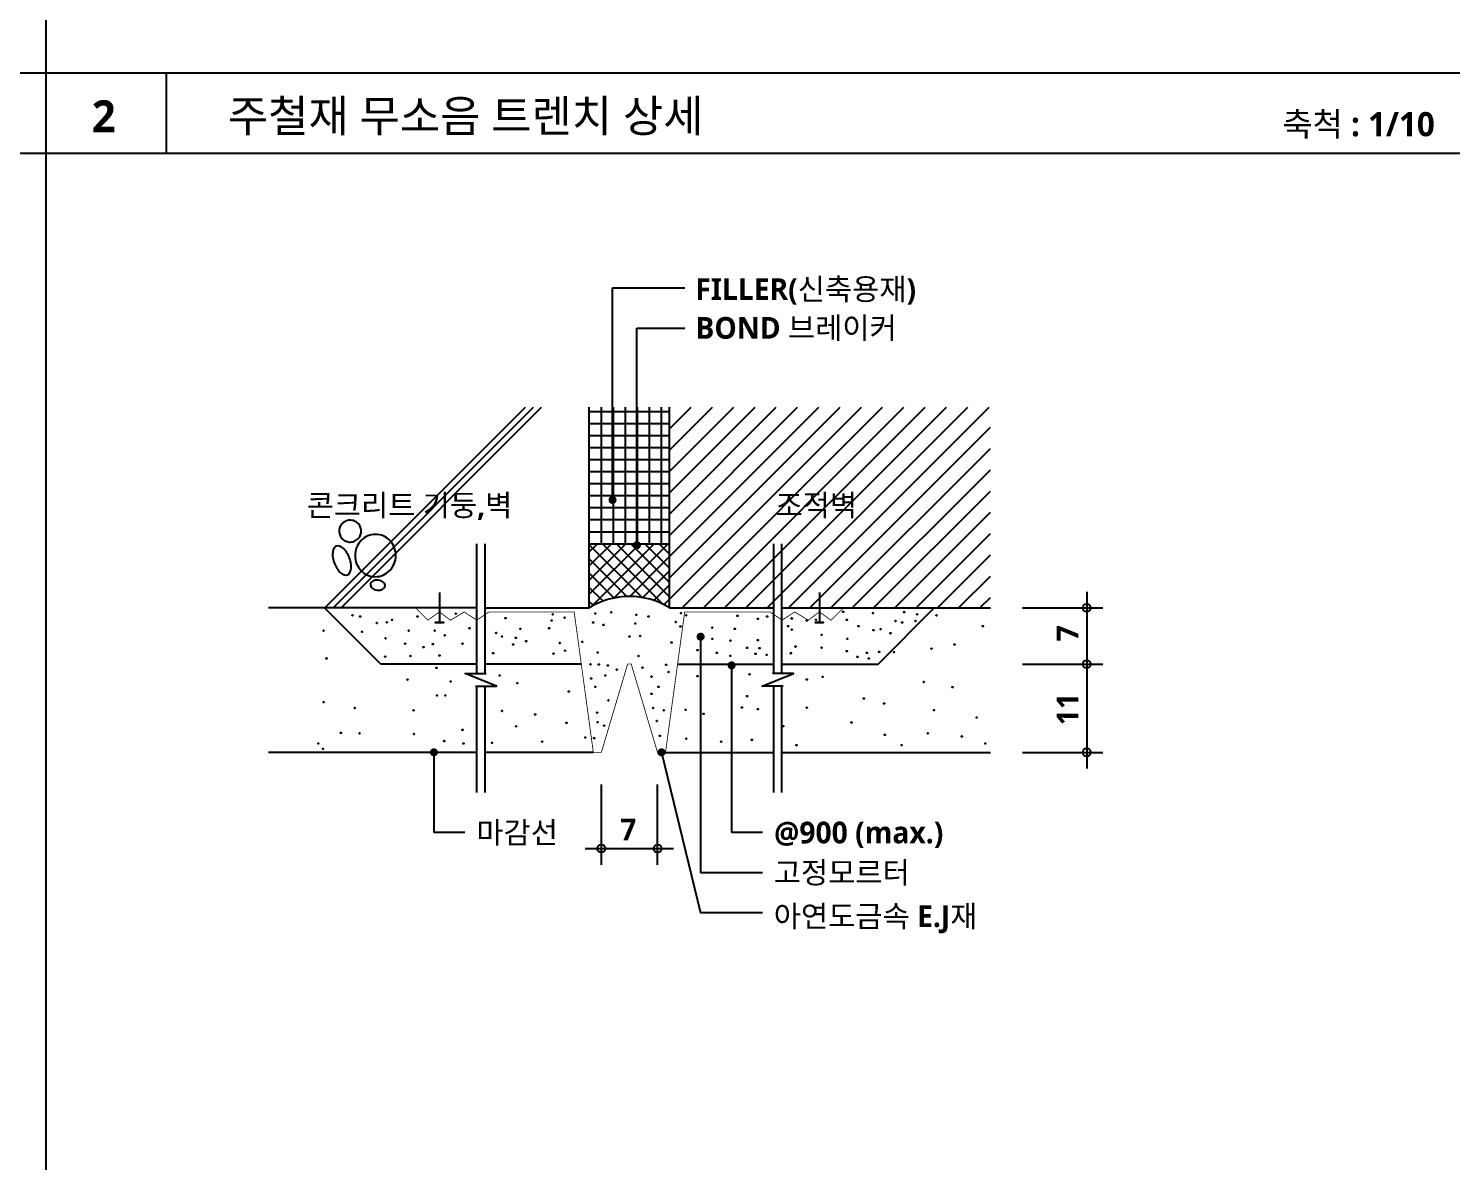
# Model space of a CAD drawing. Header units: millimetres. Extents: x 200 to 163856, y 0 to 163394.
# Drawn here: x 10352 to 12126, y 1613 to 3025 of the extents above; entities that cross this region are included whole.
import ezdxf
from ezdxf.enums import TextEntityAlignment as Align

# ---------------------------------------------------------------- set-up
doc = ezdxf.new("R2010")
doc.units = ezdxf.units.MM
doc.header["$LTSCALE"] = 10
for name, color, linetype in [('A-ANNO-GRA1', 7, 'Continuous'), ('A-ANNO-TEXT1', 7, 'Continuous'), ('COL', 2, 'Continuous'), ('DIME', 7, 'Continuous'), ('FIN', 6, 'Continuous'), ('HAT', 5, 'Continuous'), ('SEC2', 2, 'Continuous'), ('WALL', 3, 'Continuous')]:
    doc.layers.add(name, color=color, linetype=linetype)
doc.styles.add('2020음성 1차', font='')
doc.styles.get('2020음성 1차').set_extended_font_data('NanumGothic', bold=True)

# ---------------------------------------------------------------- blocks, each defined once
blk = doc.blocks.new('*X2045')
at = {"color": 0}
for p, q in [((80, 74.6966991411009), (86.30330085889912, 81.00000000000001)), ((80, 76.46446609406726), (84.53553390593275, 81.00000000000001)), ((80, 78.23223304703363), (82.76776695296638, 81.00000000000001)), ((80, 80), (81.00000000000001, 81.00000000000001)), ((86.57026638763014, 74.29652633230941), (80, 80.86679271993955)), ((80.1805511656591, 73.10948335379362), (88.07106781186549, 81.00000000000003)), ((89.17885887192679, 73.45570080097914), (81.63455967290591, 81.00000000000001)), ((83.06709238103977, 74.22825761620793), (89.83883476483187, 81.00000000000003)), ((90, 74.40232662587229), (83.40232662587228, 81.00000000000001)), ((90, 76.17009357883866), (85.17009357883865, 81.00000000000001)), ((90, 77.93786053180501), (86.93786053180501, 81.00000000000001)), ((90, 79.70562748477138), (88.70562748477137, 81.00000000000001)), ((84.67691302940425, 74.42211273756894), (80, 79.09902576697318)), ((85.03416601502376, 74.42756429722554), (90.00000000000001, 79.3933982822018)), ((83.09684696104597, 74.23441185296085), (80, 77.33125881400682)), ((86.65606251954328, 74.2816938487787), (90, 77.62563132923543)), ((81.72150326340805, 73.8419885976324), (80, 75.56349186104045)), ((88.06129053267263, 73.91915490894168), (90, 75.85786437626905)), ((80.50365753682404, 73.29206737125006), (80, 73.79572490807408)), ((89.30327870877277, 73.39337613207545), (90, 74.09009742330268))]:
    blk.add_line(p, q, dxfattribs=at)
blk = doc.blocks.new('*X2046')
at = {"color": 0}
for p, q in [((90.00000000000001, 74.0900974233027), (113.9099025766973, 98.00000000000001)), ((90.00000000000001, 76.74174785275225), (111.2582521472478, 98.00000000000001)), ((90.00000000000001, 79.3933982822018), (108.6066017177982, 98.00000000000001)), ((90.00000000000001, 82.04504871165135), (105.9549512883487, 98.00000000000001)), ((90.00000000000001, 84.69669914110091), (103.3033008588991, 98.00000000000001)), ((90.00000000000001, 87.34834957055045), (100.6516504294496, 98.00000000000001)), ((90, 90), (98.00000000000001, 98.00000000000001)), ((90, 92.65165042944956), (95.34834957055047, 98.00000000000001)), ((90, 95.3033008588991), (92.69669914110091, 98.00000000000001)), ((90, 97.95495128834867), (90.04504871165136, 98.00000000000001)), ((91.56155300614688, 73.00000000000001), (116.5615530061469, 98.00000000000001)), ((94.21320343559644, 73.00000000000001), (119.2132034355964, 98.00000000000001)), ((96.86485386504599, 73.00000000000001), (121.864853865046, 98.00000000000001)), ((99.51650429449555, 73.00000000000001), (124.5165042944955, 98.00000000000001)), ((102.1681547239451, 73.00000000000001), (127.1681547239451, 98.00000000000001)), ((104.8198051533947, 73.00000000000001), (129.8198051533947, 98.00000000000001)), ((107.4714555828442, 73.00000000000001), (129.9939032960381, 95.52244771319388)), ((110.1231060122937, 73.00000000000001), (129.9946208891226, 92.87151487682888)), ((112.7747564417433, 73.00000000000001), (129.9953384822072, 90.22058204046388)), ((115.4264068711929, 73.00000000000001), (129.9960560752917, 87.5696492040989)), ((118.0780573006424, 73), (129.9967736683763, 84.9187163677339)), ((120.729707730092, 73), (129.9974912614609, 82.2677835313689)), ((123.3813581595415, 73), (129.9982088545454, 79.6168506950039)), ((126.0330085889911, 73), (129.99892644763, 76.9659178586389)), ((128.6846590184406, 73), (129.9996440407145, 74.31498502227392))]:
    blk.add_line(p, q, dxfattribs=at)

msp = doc.modelspace()

# ---------------------------------------------------------------- linework, layer by layer
at = {"layer": 'A-ANNO-GRA1'}
for p, q in [((10373.74134905597, 5740), (10373.74134905597, 200)), ((8600, 2970), (15694.96539622388, 2970)), ((10523.74134905597, 2970.000000000001), (10523.74134905597, 2870)), ((8600, 2870), (15694.96539622388, 2870))]:
    msp.add_line(p, q, dxfattribs=at)
at = {"layer": 'COL'}
for p, q in [((11051.02210919747, 2303.22290849026), (11051.02210919747, 2553.222908490261)), ((10911.02210919747, 2303.22290849026), (10651.02210919747, 2303.22290849026)), ((10921.02210919747, 2303.22290849026), (11051.02210919747, 2303.22290849026))]:
    msp.add_line(p, q, dxfattribs=at)
at = {"layer": 'DIME'}
for p, q in [((11079.97921770836, 2701.985667632002), (11170.19506264319, 2701.985667632002)), ((11079.97921770836, 2437.782428645024), (11079.97921770836, 2701.985667632002)), ((11110.32633434008, 2381.388305006298), (11110.32633434008, 2651.985667632002)), ((11110.32633434008, 2651.985667632002), (11170.19506264319, 2651.985667632002)), ((10911.02210919747, 2221.632303552362), (10911.02210919747, 2383.222908490261)), ((10921.02210919747, 2221.632303552362), (10921.02210919747, 2383.222908490261)), ((11281.02210919747, 2221.632303552362), (11281.02210919747, 2383.222908490261)), ((11291.02210919747, 2221.632303552362), (11291.02210919747, 2383.222908490261)), ((11671.02210919747, 2323.222908490261), (11671.02210919747, 2103.22290849026)), ((11591.02210919747, 2303.22290849026), (11691.02210919747, 2303.22290849026)), ((11189.76436981907, 2267.370856043456), (11189.76436981907, 1973.22290849026)), ((11228.36349098188, 2231.612924592484), (11228.36349098188, 2023.22290849026)), ((11591.02210919747, 2233.22290849026), (11691.02210919747, 2233.22290849026)), ((10911.02210919747, 2073.22290849026), (10911.02210919747, 2205.791715467387)), ((10921.02210919747, 2073.22290849026), (10921.02210919747, 2205.791715467387)), ((11281.02210919747, 2073.22290849026), (11281.02210919747, 2205.791715467387)), ((11291.02210919747, 2073.22290849026), (11291.02210919747, 2205.791715467387)), ((10857.36293572314, 2123.22290849026), (10857.36293572314, 2023.22290849026)), ((11141.02210919747, 2123.22290849026), (11189.76436981907, 1923.22290849026)), ((11591.02210919747, 2123.22290849026), (11691.02210919747, 2123.22290849026)), ((11066.02210919747, 1983.22290849026), (11066.02210919747, 2083.22290849026)), ((11136.02210919747, 1983.22290849026), (11136.02210919747, 2083.22290849026)), ((10896.0736405714, 2023.22290849026), (10857.36293572314, 2023.22290849026)), ((11267.07419583011, 2023.22290849026), (11228.36349098188, 2023.22290849026)), ((11046.02210919747, 2003.22290849026), (11156.02210919747, 2003.22290849026)), ((11267.07419583011, 1973.22290849026), (11189.76436981907, 1973.22290849026)), ((11267.07419583011, 1923.22290849026), (11189.76436981907, 1923.22290849026))]:
    msp.add_line(p, q, dxfattribs=at)
at = {"layer": 'DIME', "const_width": 5}
for points in [[(11077.47921770836, 2437.782428645024, 1), (11082.47921770836, 2437.782428645024, 1)], [(11107.82633434008, 2381.388305006298, 1), (11112.82633434008, 2381.388305006298, 1)], [(11187.26436981907, 2267.370856043456, 1), (11192.26436981907, 2267.370856043456, 1)], [(11225.86349098188, 2231.612924592477, 1), (11230.86349098188, 2231.612924592477, 1)], [(10854.86293572314, 2123.22290849026, 1), (10859.86293572314, 2123.22290849026, 1)], [(11138.52210919747, 2123.22290849026, 1), (11143.52210919747, 2123.22290849026, 1)]]:
    msp.add_lwpolyline(points, format="xyb", close=True, dxfattribs=at)
at = {"layer": 'DIME'}
for points in [[(10909.20490906016, 2205.791715467387), (10935.52110619379, 2205.791715467387), (10896.46154550447, 2221.632303552362), (10922.51663223254, 2221.632303552362)], [(11292.83930933477, 2205.791715467387), (11266.52311220118, 2205.791715467387), (11305.58267289049, 2221.632303552362), (11279.5275861624, 2221.632303552362)]]:
    msp.add_lwpolyline(points, dxfattribs=at)
for centre in [(11671.02210919747, 2303.22290849026), (11671.02210919747, 2233.22290849026), (11671.02210919747, 2123.22290849026), (11066.02210919747, 2003.22290849026), (11136.02210919747, 2003.22290849026)]:
    msp.add_circle(centre, 5, dxfattribs=at)
at = {"layer": 'FIN'}
for p, q in [((10911.02210919747, 2123.22290849026), (10651.02210919747, 2123.22290849026)), ((11056.02210919747, 2123.22290849026), (10921.02210919747, 2123.22290849026)), ((11136.02210919747, 2123.22290849026), (11281.02210919747, 2123.22290849026)), ((11291.02210919747, 2123.22290849026), (11551.02210919747, 2123.22290849026))]:
    msp.add_line(p, q, dxfattribs=at)
at = {"layer": 'HAT'}
for p, q in [((10721.55396481023, 2303.22290849026), (10971.55396481023, 2553.222908490261)), ((10731.55396481023, 2303.22290849026), (10981.55396481023, 2553.222908490261)), ((10741.55396481023, 2303.22290849026), (10991.55396481023, 2553.222908490261)), ((11051.02210919747, 2548.222908490261), (11151.02210919747, 2548.222908490261)), ((11066.02210919747, 2383.222908490261), (11066.02210919747, 2553.222908490261)), ((11081.02210919747, 2383.222908490261), (11081.02210919747, 2553.222908490261)), ((11096.02210919747, 2383.222908490261), (11096.02210919747, 2553.222908490261)), ((11111.02210919747, 2383.222908490261), (11111.02210919747, 2553.222908490261)), ((11126.02210919747, 2383.222908490261), (11126.02210919747, 2553.222908490261)), ((11141.02210919747, 2383.222908490261), (11141.02210919747, 2553.222908490261)), ((11051.02210919747, 2533.222908490261), (11151.02210919747, 2533.222908490261)), ((11051.02210919747, 2518.222908490261), (11151.02210919747, 2518.222908490261)), ((11051.02210919747, 2503.222908490261), (11151.02210919747, 2503.222908490261)), ((11051.02210919747, 2488.222908490261), (11151.02210919747, 2488.222908490261)), ((11051.02210919747, 2473.222908490261), (11151.02210919747, 2473.222908490261)), ((11051.02210919747, 2458.222908490261), (11151.02210919747, 2458.222908490261)), ((11051.02210919747, 2443.222908490261), (11151.02210919747, 2443.222908490261)), ((11051.02210919747, 2428.222908490261), (11151.02210919747, 2428.222908490261)), ((11051.02210919747, 2413.222908490261), (11151.02210919747, 2413.222908490261)), ((11051.02210919747, 2398.222908490261), (11151.02210919747, 2398.222908490261)), ((10791.02210919747, 2233.22290849026), (10721.02210919747, 2303.22290849026)), ((11411.02210919747, 2233.22290849026), (11481.02210919747, 2303.22290849026)), ((10911.02210919747, 2233.22290849026), (10791.02210919747, 2233.22290849026)), ((11041.02210919747, 2233.22290849026), (10921.02210919747, 2233.22290849026)), ((11161.02210919747, 2233.22290849026), (11281.02210919747, 2233.22290849026)), ((11291.02210919747, 2233.22290849026), (11411.02210919747, 2233.22290849026))]:
    msp.add_line(p, q, dxfattribs=at)
for points in [[(10739.52186432331, 2395.836323847729, 0.09976818964375411), (10741.70550078624, 2391.01885332033, 0.09901112583883936), (10745.60836115347, 2387.390496957687, 0.09795895134539107), (10750.61233024563, 2385.528144503839, 0.097227715406618), (10755.98811836199, 2385.70479863793, 0.0972277154066248), (10760.89815218085, 2387.900674875946, 0.09795895134539348), (10764.58081495018, 2391.766688102111, 0.09901112583882285), (10766.50007885807, 2396.737977169596, 0.09976818964374563), (10766.35296579405, 2402.025192715683, 0.09976818964376649), (10764.1693293311, 2406.842663243075, 0.099011125838848), (10760.26646896383, 2410.471019605724, 0.09795895134540887), (10755.26249987174, 2412.333372059566, 0.09722771540663089), (10749.88671175537, 2412.156717925482, 0.0972277154066248), (10744.97667793646, 2409.960841687466, 0.09795895134539376), (10741.29401516715, 2406.094828461301, 0.09901112583883999), (10739.37475125924, 2401.12353939383, 0.09976818964375882)], [(10759.12920082449, 2371.080835348458, 0.0950102094892821), (10760.03705507483, 2360.768618393068, 0.09698062210776452), (10764.63744201248, 2351.725990187257, 0.09990379926539344), (10772.30522679545, 2345.166255646782, 0.1020738347684933), (10781.7295560864, 2342.198383510473, 0.10207383476849), (10791.55900061408, 2343.20250894078, 0.09990379926538442), (10800.39321443146, 2348.079158092424, 0.09698062210776502), (10806.72445108563, 2356.00683917035, 0.09501020948928124), (10809.69549911258, 2365.923435940244, 0.09501020948927465), (10808.78764486224, 2376.235652895627, 0.09698062210776517), (10804.1872579246, 2385.278281101437, 0.09990379926539686), (10796.51947314169, 2391.838015641912, 0.102073834768499), (10787.09514385067, 2394.805887778221, 0.102073834768489), (10777.26569932299, 2393.801762347921, 0.09990379926538455), (10768.43148550564, 2388.925113196278, 0.09698062210776381), (10762.10024885151, 2380.997432118351, 0.0950102094892762)], [(10733.33007384923, 2358.703084585137, 0.05305884193738369), (10736.90224885558, 2351.786802868297, 0.06691392651140175), (10740.96227530715, 2347.123934600696, 0.1050315274558509), (10745.95972172946, 2344.318887713129, 0.1698329350416883), (10749.56423698827, 2344.442487493562, 0.1698329350417033), (10752.30597062672, 2346.785712581459, 0.1050315274558616), (10754.09704640282, 2352.229498612306, 0.06691392651139606), (10753.94207886608, 2358.410286614726, 0.05305884193738588), (10751.90544527145, 2365.923442453929, 0.05305884193738289), (10748.33327026504, 2372.839724170768, 0.0669139265113993), (10744.27324381353, 2377.502592438378, 0.1050315274558573), (10739.27579739121, 2380.307639325951, 0.1698329350416847), (10735.67128213235, 2380.184039545511, 0.1698329350416931), (10732.92954849389, 2377.840814457614, 0.1050315274558497), (10731.13847271779, 2372.397028426768, 0.06691392651140761), (10731.29344025457, 2366.216240424347, 0.05305884193739142)], [(10786.56582530057, 2325.428004104976, 0.06840296450079936), (10790.25007940132, 2325.509842728029, 0.08056198440645908), (10793.22597816981, 2326.494634874016, 0.1070592041352963), (10795.51776427591, 2328.400280877013, 0.1382316487125232), (10796.40011074521, 2330.552291312252, 0.1382316487125445), (10796.02877940943, 2332.848330781472, 0.1070592041352851), (10794.22885921282, 2335.224053309616, 0.08056198440648157), (10791.55382106009, 2336.858054512941, 0.06840296450081658), (10787.98411327305, 2337.77326604824, 0.06840296450081117), (10784.29985917233, 2337.691427425202, 0.08056198440648746), (10781.32396040384, 2336.706635279207, 0.1070592041352811), (10779.03217429774, 2334.80098927621, 0.1382316487125235), (10778.14982782841, 2332.648978840993, 0.1382316487125491), (10778.52115916421, 2330.352939371751, 0.1070592041353033), (10780.3210793608, 2327.977216843614, 0.08056198440647566), (10782.99611751355, 2326.343215640282, 0.0684029645008126)]]:
    msp.add_lwpolyline(points, format="xyb", close=True, dxfattribs=at)
for centre in [(10755.93372869758, 2294.042638572517), (10765.50505892593, 2292.570821075899), (10805.08004359227, 2288.417015185444), (10836.92188197428, 2292.570821075899), (10884.63071935509, 2296.099003579295), (10946.62401338802, 2290.363092661008), (11005.39775593228, 2295.291265880022), (11020.24960784627, 2291.099003579295), (11058.53490993775, 2296.250362647459), (11078.41382125708, 2297.722180144063), (11109.66848913078, 2294.651870928372), (11124.79794557755, 2292.570821075899), (11165.32219689443, 2296.570060123284), (11171.91832076073, 2294.042638572517), (11235.68895116875, 2293.37307668511), (11261.00528999248, 2289.627186082691), (11272.78538535674, 2292.570821075899), (11303.49691529111, 2290.176097586884), (11333.56270898737, 2288.257908391972), (11367.46668791158, 2298.488249318196), (11371.94457381447, 2288.257908391972), (11404.5691576627, 2296.570060123284), (11443.59072316474, 2297.848850026605), (11459.5831647514, 2295.291265880022), (11483.89168374277, 2294.012475976708), (10719.85719174209, 2274.909006776654), (10767.71382406187, 2273.437189280029), (10786.12022110792, 2284.475822674578), (10798.63657360886, 2285.211729252917), (10825.87804374665, 2274.909006776654), (10858.27330129292, 2274.909006776654), (10901.71240334083, 2277.852641769862), (10934.84391802376, 2271.965371783425), (10965.03041043413, 2277.116735191523), (11001.10695366359, 2277.852641769862), (11004.1183608563, 2287.618513440301), (11055.93387711806, 2285.060929293739), (11068.84249730273, 2282.268094259688), (11108.3890940548, 2283.782135050477), (11158.92522151458, 2285.700324245389), (11164.68249621948, 2279.945756660653), (11204.31358458097, 2278.588552688142), (11232.29130558141, 2277.116735191523), (11299.01902938822, 2280.585151612303), (11303.49691529111, 2276.109378270829), (11322.04814702967, 2287.618513440301), (11386.65762032515, 2280.585151612303), (11405.20885833765, 2275.469983319165), (11414.16462386948, 2276.748777562427), (11426.31888022817, 2271.633604929341), (11432.71586188198, 2286.97911414871), (11441.03193301284, 2285.060929293739), (11457.66407527441, 2286.97911414871), (11541.46448098343, 2280.585151612303), (10797.16406560956, 2265.342190878708), (10821.46050720081, 2258.719009973991), (10844.2844407927, 2254.303557484166), (10856.06453615699, 2257.983103395653), (10870.78965379384, 2269.021736790203), (10892.8773302491, 2258.719009973991), (10942.20647684218, 2267.549919293599), (10956.14102982242, 2257.566889953212), (10959.33952064936, 2265.879041684532), (10972.39296925256, 2261.662644967221), (11014.35955702719, 2259.454920892279), (11042.3372843016, 2260.926738388882), (11101.237754849, 2267.549919293599), (11114.49036448657, 2268.285825871938), (11153.51192371467, 2260.190827470617), (11204.31358458097, 2264.60628430037), (11227.13751817289, 2262.398555885486), (11247.75268035491, 2253.567650905842), (11261.00528999248, 2263.134462463825), (11263.19595471308, 2253.091116611724), (11307.97479492002, 2255.009305806651), (11340.59938504222, 2269.715415734429), (11340.59938504222, 2253.730511563389), (11372.58426821548, 2264.600247441269), (11477.49470208895, 2252.451717320126), (11506.28110070924, 2257.566889953212), (10723.5384711513, 2240.321289096408), (10796.4278084729, 2242.529017511299), (10828.08680888258, 2243.264924089616), (10864.16335211207, 2244.000835007903), (10931.16263861455, 2246.944470001125), (11006.26074107211, 2246.208559082845), (11020.7505031179, 2249.894133173565), (11061.47993848431, 2247.680376579449), (11112.28159307667, 2243.264924089616), (11185.90718753492, 2250.624011572671), (11210.10103710137, 2247.336549026988), (11226.73317936297, 2243.500170637165), (11258.07837440919, 2246.057754783726), (11272.04912822011, 2244.736741586241), (11302.21752021513, 2246.697154075339), (11371.94457381447, 2249.2547382219), (11385.37822524917, 2242.221380733843), (11396.89278720687, 2247.336549026988), (11399.45157735884, 2240.303191538932), (11412.2455343925, 2248.615343270251), (11430.79676613108, 2247.975943978638), (10860.48207270286, 2228.546749123527), (10939.2614545696, 2218.979933225603), (11052.64486539258, 2232.962201613353), (11062.97055317288, 2232.630434759269), (11071.05126243866, 2218.979933225603), (11073.99628471122, 2231.490384116749), (11085.35997641335, 2226.236472222862), (11117.34486586058, 2228.794056369445), (11128.47922498676, 2217.508115728977), (11146.88562203287, 2232.226290695088), (11149.83064430546, 2223.395385715429), (11185.90718753492, 2218.244022307316), (11250.69770890147, 2220.451750722207), (11341.87878011818, 2217.2849255399), (10824.40552947334, 2213.82856981749), (10878.15221261226, 2211.620841402599), (10961.34913729886, 2209.413117327657), (11025.40339525482, 2199.110390511453), (11053.38112252923, 2215.300387314108), (11058.53490993775, 2204.997664837831), (11137.31429807849, 2204.997664837831), (11322.04814702967, 2214.087946441667), (11467.89923588217, 2210.890963003493), (11503.72231055734, 2204.497000467093), (10719.85719174209, 2185.864033041961), (10861.21832983948, 2193.959031443303), (10871.52591093049, 2193.959031443303), (11074.73254184787, 2188.071757116903), (11128.47922498676, 2196.166755518245), (11247.75268035491, 2193.223120525016), (11393.05460197896, 2190.430285490964), (11418.64250977237, 2184.036322954564), (10758.87875724414, 2178.504941218979), (10831.76808829179, 2175.561306225757), (10942.20647684218, 2174.825399647433), (10983.43680748019, 2170.409947157607), (11060.74368134765, 2172.617671232549), (11130.68799012272, 2178.504941218979), (11143.94059976029, 2175.561306225757), (11171.18206989807, 2176.297217144036), (11193.26974635334, 2171.145853735924), (11241.12637867311, 2179.240852137266), (11261.00528999248, 2177.033123722375), (11322.04814702967, 2178.921150321478), (11480.69319291586, 2175.724171223245), (11533.7881042536, 2166.772624540283), (10741.20861106073, 2147.596769450227), (10764.76880178928, 2146.860862871911), (10832.50434542845, 2146.124951953624), (10892.8773302491, 2151.276315361737), (10959.87661675162, 2155.69176785157), (11022.45837298223, 2160.107220341396), (11061.47993221031, 2160.843131259661), (11069.57874816538, 2156.427678769835), (11135.10552666856, 2162.314948756265), (11292.62204773437, 2155.902888662388), (11377.70185479334, 2160.378662003876), (11473.01681618606, 2146.951337639478), (10713.23089006029, 2134.350411980757), (10870.05339665721, 2137.294046973965), (10894.34984452241, 2134.350411980757), (10929.69012434124, 2135.086318559081), (10992.27188057186, 2136.558136055699), (11046.01856371081, 2141.709499463798), (11057.06239566447, 2140.973588545532), (11138.78680607777, 2143.91722353874), (11171.91832076073, 2140.237681967194), (11215.35742280864, 2136.558136055699), (11253.64273117406, 2138.765864470568), (11309.25418999601, 2132.245227711699), (11419.28221044732, 2145.033152784507), (11440.39223233784, 2132.245227711699), (11515.23687251502, 2143.114963589595), (11544.66296553634, 2134.163416906611), (10719.12093460547, 2127.72723107604)]:
    msp.add_circle(centre, 0.5, dxfattribs=at)
msp.add_arc((11101.02210919747, 2222.803088152471), 94.69607966100048, 58.1292429669785, 121.8707570330215, dxfattribs=at)
at = {"layer": 'SEC2'}
for points in [[(10864.28802803282, 2322.352382982612), (10864.28802803282, 2285.017234411551), (10859.07358125686, 2285.017234411551), (10869.50247480879, 2285.017234411551), (10864.28802803282, 2285.017234411551)], [(11337.75619036214, 2322.352382982612), (11337.75619036214, 2285.017234411551), (11342.9706371381, 2285.017234411551), (11332.54174358615, 2285.017234411551), (11337.75619036214, 2285.017234411551)]]:
    msp.add_lwpolyline(points, dxfattribs=at)
at = {"layer": 'SEC2', "color": 4, "const_width": 1}
msp.add_lwpolyline([(11367.65680498689, 2303.22290849026), (11352.34752337071, 2287.913626874086), (11337.75619036214, 2298.22290849026), (11323.98048589438, 2287.913626874086), (11306.94226105131, 2298.22290849026), (11291.33139081365, 2287.913626874086), (11276.33224664065, 2298.22290849026), (11169.88574556111, 2298.22290849026), (11146.02210919747, 2123.22290849026), (11136.02210919747, 2123.22290849026), (11103.27210919747, 2233.22290849026), (11098.7721091975, 2233.22290849026), (11066.02210919747, 2123.22290849026), (11056.02210919747, 2123.22290849026), (11032.15847283385, 2298.22290849026), (10925.71197175434, 2298.22290849026), (10910.71282758132, 2287.913626874086), (10895.10195734365, 2298.22290849026), (10878.06373250055, 2287.913626874086), (10864.28802803282, 2298.22290849026), (10849.69669502425, 2287.913626874086), (10834.3874134081, 2303.22290849026)], dxfattribs=at)
at = {"layer": 'WALL'}
for p, q in [((11151.02210919747, 2303.22290849026), (11151.02210919747, 2553.222908490261)), ((11051.02210919747, 2383.222908490261), (11151.02210919747, 2383.222908490261)), ((11151.02210919747, 2303.22290849026), (11281.02210919747, 2303.22290849026)), ((11291.02210919747, 2303.22290849026), (11551.02210919747, 2303.22290849026))]:
    msp.add_line(p, q, dxfattribs=at)

# ---------------------------------------------------------------- block references
at = {"layer": 'HAT', "xscale": 10, "yscale": 10, "zscale": 10}
for name in ['*X2046', '*X2045']:
    msp.add_blockref(name, (10251.02210919747, 1573.22290849026), dxfattribs=at)

# ---------------------------------------------------------------- texts
at = {"layer": 'A-ANNO-TEXT1', "linetype": 'Continuous', "style": '2020음성 1차'}
for s, height, p in [('2', 40, (10430.94694723092, 2895.827261154482)), ('주철재 무소음 트렌치 상세', 40, (10600.6012599639, 2896.359825365276)), ('축척 : 1/10', 30, (11914.8861934186, 2891.126453168187))]:
    msp.add_text(s, height=height, dxfattribs=at).set_placement(p)
at = {"layer": 'A-ANNO-TEXT1', "style": '2020음성 1차'}
for s, p in [('FILLER(신축용재)', (11183.25997361624, 2687.038024672966)), ('BOND 브레이커', (11183.25997361624, 2638.709743463206)), ('콘크리트 기둥,벽', (10698.73900938492, 2417.721591440099)), ('조적벽', (11283.10292686093, 2417.721591440099)), ('마감선', (10910.29188824825, 2009.837106934212)), ('@900 (max.)', (11281.29244350699, 2009.837106934212)), ('고정모르터', (11280.95418845325, 1959.909058303494)), ('아연도금속 E.J재', (11280.95418845325, 1905.531062118151))]:
    msp.add_text(s, height=27, dxfattribs=at).set_placement(p)
for s, p in [('7', (11647.02210919747, 2271.652883435456)), ('11', (11647.02210919747, 2177.095532570509))]:
    msp.add_text(s, height=27, rotation=90, dxfattribs=at).set_placement(p, align=Align.MIDDLE_CENTER)
msp.add_text('7', height=27, dxfattribs=at).set_placement((11099.62464322241, 2027.22290849026), align=Align.MIDDLE_CENTER)

doc.saveas('drawing.dxf')
